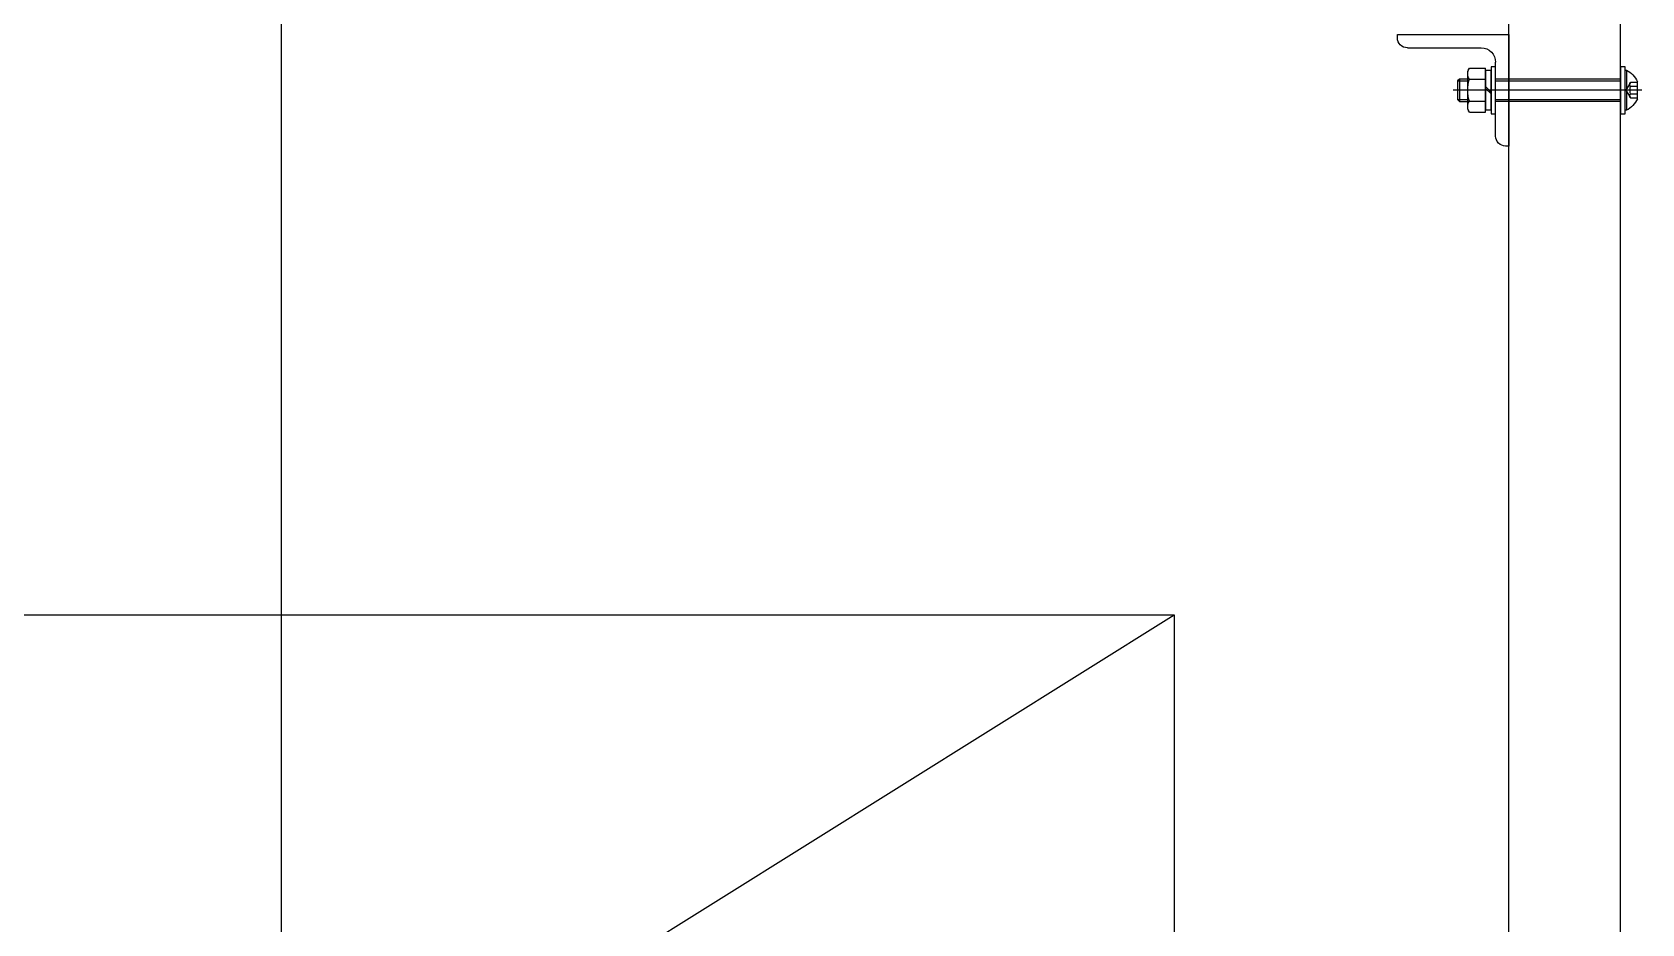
# Model space of a CAD drawing. Header units: millimetres. Extents: x 5349504 to 6791112, y -2212455 to -2153443.
# Drawn here: x 6345026 to 6345747, y -2199912 to -2199513 of the extents above; entities that cross this region are included whole.
import ezdxf

# ---------------------------------------------------------------- set-up
doc = ezdxf.new("R2010")
doc.units = ezdxf.units.MM
doc.header["$LTSCALE"] = 400
doc.layers.get('0').update_dxf_attribs({"lineweight": 9})
doc.layers.add('EQUIP', color=8, linetype='Continuous')
doc.layers.add('GRND', color=8, linetype='Continuous')

# ---------------------------------------------------------------- blocks, each defined once
blk = doc.blocks.new('A$C44822883')
for p, q in [((50, 0), (0, 0)), ((0, 0), (0, -50)), ((50, -1.5), (50, 0)), ((45.5, -6), (12.5, -6)), ((6, -45.5), (6, -12.5)), ((0, -50), (1.5, -50))]:
    blk.add_line(p, q)
for centre, radius, start, end in [((12.5, -12.5), 6.5, 90, 180), ((45.5, -1.5), 4.5, 270, 0), ((1.5, -45.5), 4.5, 270, 0)]:
    blk.add_arc(centre, radius, start, end)
blk = doc.blocks.new('A$C19D306F1')
for p, q in [((-35.35, 9), (-35.35, -9)), ((-34.75, 9), (-35.35, 9)), ((-34.75, -10.5), (-34.75, 10.5)), ((-34.75, 10.5), (-32.75, 10.5)), ((-34.75, -9), (-34.75, 9)), ((-32.75, 10.5), (-32.75, -10.5)), ((23.25, 10.5), (25.25, 10.5)), ((23.25, -10.5), (23.25, 10.5)), ((25.25, 10.5), (25.25, -10.5)), ((25.25, 8.8), (27.75, 8.8)), ((25.25, -8.8), (25.25, 8.8)), ((27.75, -9.82), (27.75, 9.82)), ((34.99, 9.82), (27.75, 9.82)), ((27.75, 8.8), (27.75, -8.8)), ((35.75, 8.5), (34.99, 9.82)), ((35.75, -8.5), (35.75, 8.5)), ((-40.25, -3.78), (-40.25, 3.78)), ((-32.75, 5), (23.25, 5)), ((27.75, 1.67), (25.25, -0.83)), ((27.75, 0.83), (25.25, -1.67)), ((34.99, 4.91), (27.75, 4.91)), ((35.75, 5), (39.44, 5)), ((39.44, 5), (40.25, 4.19)), ((39.44, 5), (39.44, -5)), ((40.25, 4.19), (40.25, -4.19)), ((-32.75, -5), (23.25, -5)), ((34.99, -4.91), (27.75, -4.91)), ((39.44, -5), (35.75, -5)), ((40.25, -4.19), (39.44, -5)), ((-35.35, -9), (-34.75, -9)), ((-32.75, -10.5), (-34.75, -10.5)), ((25.25, -10.5), (23.25, -10.5)), ((27.75, -8.8), (25.25, -8.8)), ((34.99, -9.82), (27.75, -9.82)), ((34.99, -9.82), (35.75, -8.5))]:
    blk.add_line(p, q)
for centre, radius, start, end in [((-30.99, 0), 10, 115.84193, 157.80293), ((31.41, 7.36), 4.34, 325.59101, 34.40899), ((18.75, -0.12), 17, 0.40019, 17.1986), ((18.75, 0.12), 17, 342.8014, 359.59981), ((-30.99, 0), 10, 202.19707, 244.15807), ((31.41, -7.36), 4.34, 325.59101, 34.40899)]:
    blk.add_arc(centre, radius, start, end)
at = {"layer": 'EQUIP'}
for p, q in [((-42.25, 0), (42.25, 0)), ((-40.25, 3.46), (-37.13, 3.46)), ((-40.25, 1.73), (-37.13, 1.73)), ((-37.13, 3.46), (-35.13, 0)), ((-35.13, 0), (-37.13, -3.46)), ((23.25, 4.19), (-32.75, 4.19)), ((40.25, 4.19), (35.75, 4.19)), ((-40.25, -1.73), (-37.13, -1.73)), ((-37.13, -3.46), (-40.25, -3.46)), ((23.25, -4.19), (-32.75, -4.19)), ((40.25, -4.19), (35.75, -4.19))]:
    blk.add_line(p, q, dxfattribs=at)
for centre, radius, start, end in [((-38.4, 2.6), 1.53, 325.60999, 34.39001), ((-46.98, 0), 10, 350.02491, 9.97509), ((-38.4, -2.6), 1.53, 325.60999, 34.39001)]:
    blk.add_arc(centre, radius, start, end, dxfattribs=at)
blk = doc.blocks.new('BL-EQ-SECT_1_20230313')
at = {"layer": 'EQUIP'}
for p, q in [((24682.74, 2902.6), (24682.74, 252.6)), ((24082.74, 349.6), (24082.74, 1772.6)), ((24132.74, 349.6), (24132.74, 1772.6)), ((25082.74, 902.6), (24282.74, 1402.6))]:
    blk.add_line(p, q, dxfattribs=at)
blk.add_lwpolyline([(24282.74, 902.6), (25082.74, 902.6), (25082.74, 1402.6), (24282.74, 1402.6)], close=True, dxfattribs=at)
for name, p in [('A$C44822883', (24132.74, 1662.6)), ('A$C19D306F1', (24115.49, 1637.6))]:
    blk.add_blockref(name, p, dxfattribs=at)

msp = doc.modelspace()

# ---------------------------------------------------------------- block references
at = {"layer": 'GRND', "xscale": -1}
msp.add_blockref('BL-EQ-SECT_1_20230313', (6369820.12, -2201176.2), dxfattribs=at)

doc.saveas('drawing.dxf')
